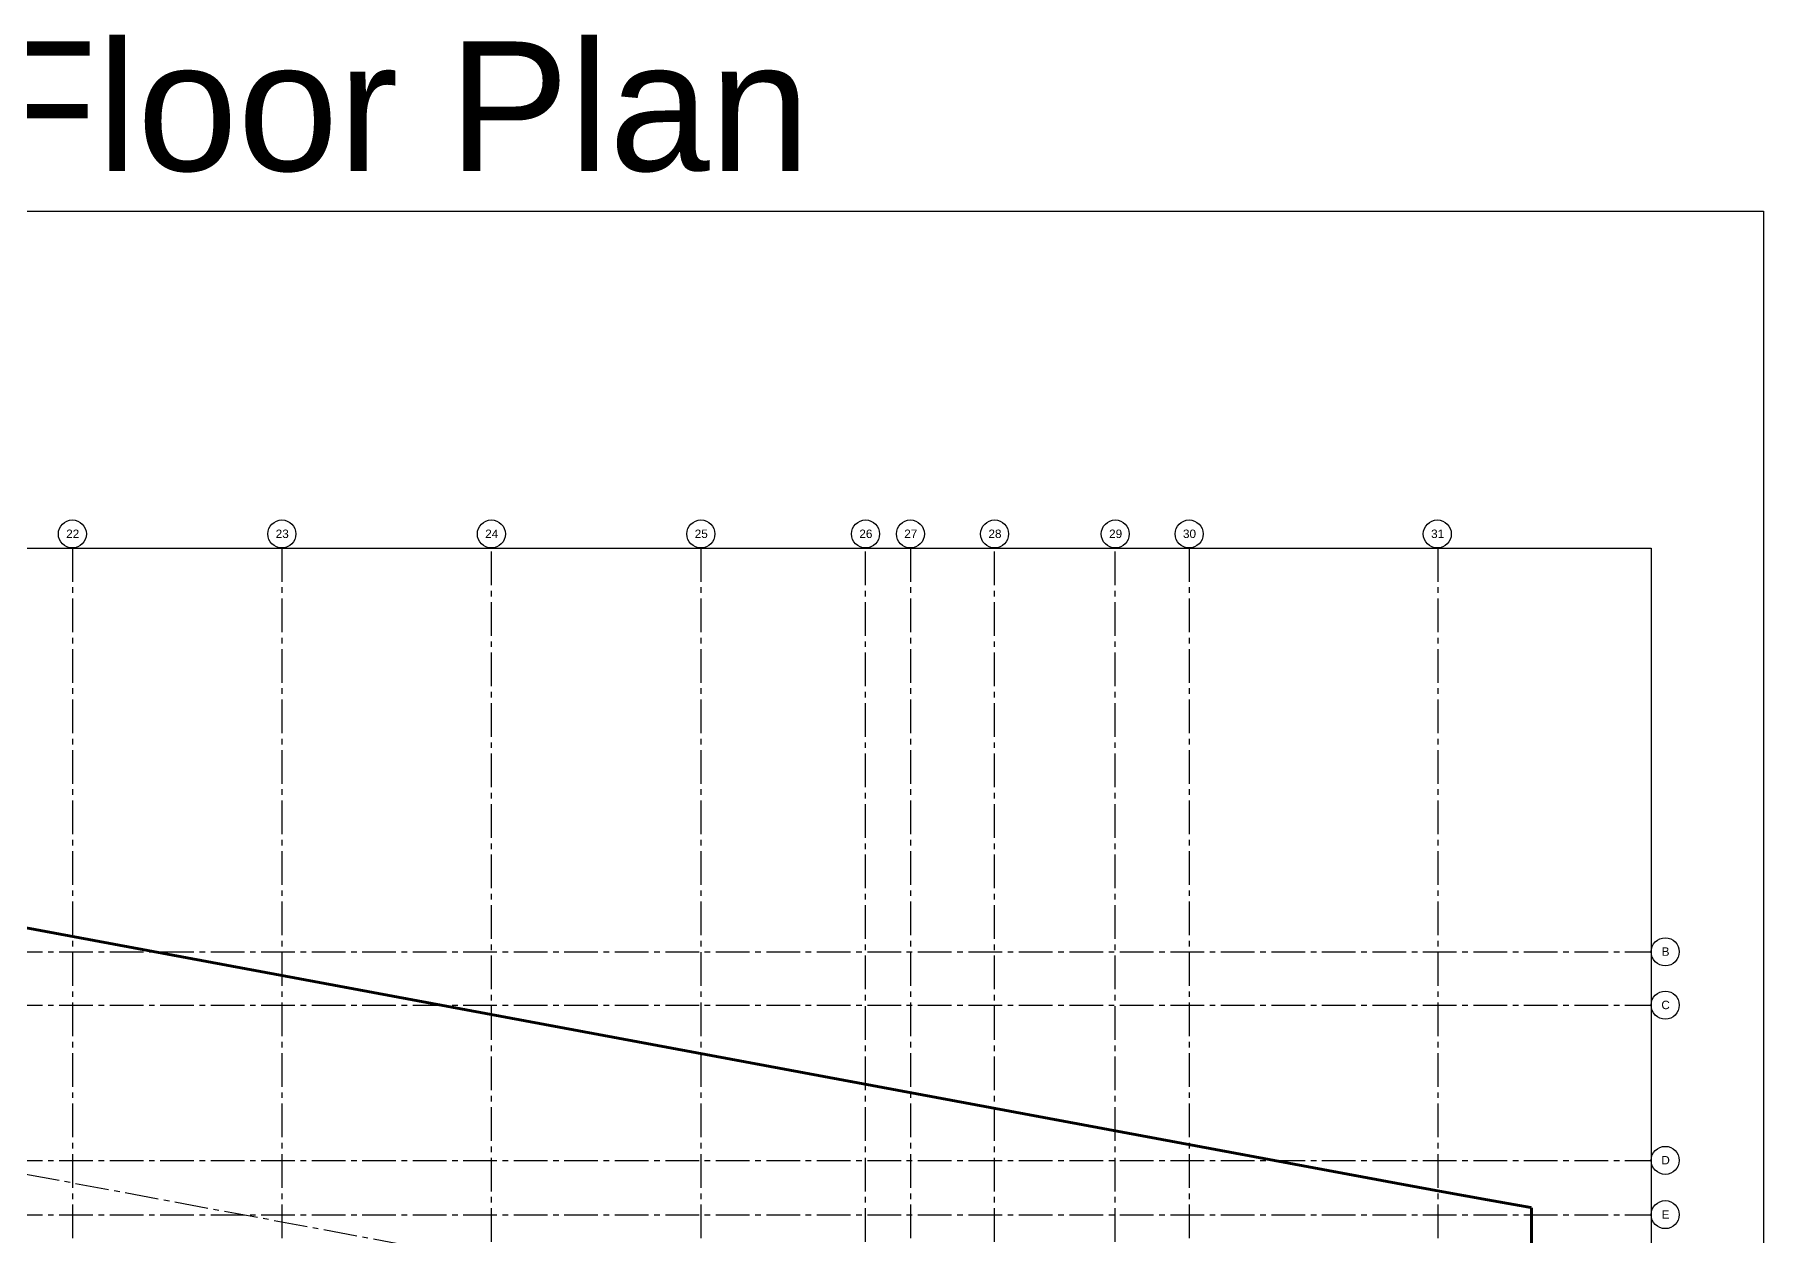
# Model space of a CAD drawing. Header units: inches. Extents: x 24000 to 28048, y 0 to 3165.
# Drawn here: x 26200 to 28048, y 1881 to 3165 of the extents above; entities that cross this region are included whole.
import ezdxf
from ezdxf.enums import TextEntityAlignment as Align

# ---------------------------------------------------------------- set-up
doc = ezdxf.new("R2010")
doc.units = ezdxf.units.IN
doc.header["$LTSCALE"] = 48
doc.header["$MEASUREMENT"] = 0
for name, pattern in [('CENTER2', [1.125, 0.75, -0.125, 0.125, -0.125]), ('HIDDEN', [0.375, 0.25, -0.125]), ('PHANTOM2', [1.25, 0.625, -0.125, 0.125, -0.125, 0.125, -0.125])]:
    doc.linetypes.add(name, pattern=pattern)
for name, color, linetype in [('_0_Objects', 8, 'Continuous'), ('A-Grid(3-32)', 8, 'CENTER2'), ('A-Site-Property', 8, 'PHANTOM2'), ('S-Grid-Iden', 8, 'Continuous')]:
    doc.layers.add(name, color=color, linetype=linetype)
doc.layers.add('A-ANNO-NPLT', color=8, linetype='Continuous', plot=False)
doc.styles.add('Arial_1', font='arial.ttf', dxfattribs={"height": 0.092206})
doc.styles.get("Standard").update_dxf_attribs({"font": 'arial.ttf'})

# ---------------------------------------------------------------- blocks, each defined once
blk = doc.blocks.new('Column Bubble')
blk.add_circle((-0.004, -0.002), 0.156)
blk.add_attdef('XX', text='', height=0.0938).set_placement((0, 0), align=Align.MIDDLE_CENTER)
blk = doc.blocks.new('4TH FLOOR - STRUCTURAL GRID')
at = {"layer": 'A-Grid(3-32)'}
for p, q in [((4224.5, -13426), (4224.5, -15409.8)), ((4448.5, -13426), (4448.5, -15409.8)), ((4672.5, -15409.8), (4672.5, -13426)), ((4896.5, -13426), (4896.5, -15409.8)), ((5072.5, -15409.8), (5072.5, -13426)), ((5120.5, -13426), (5120.5, -15409.8)), ((5210.5, -15409.8), (5210.5, -13426)), ((5339.5, -15409.8), (5339.5, -13426)), ((5418.5, -13426), (5418.5, -15409.8)), ((5684.5, -13426), (5684.5, -15409.8)), ((2104.5, -13709.5), (5912.5, -14419.2)), ((2104.5, -13857.8), (5912.5, -13857.8)), ((2104.5, -13914.8), (5912.5, -13914.8)), ((2104.5, -14080.8), (5912.5, -14080.8)), ((2104.5, -14138.8), (5912.5, -14138.8))]:
    blk.add_line(p, q, dxfattribs=at)
at = {"layer": 'S-Grid-Iden', "xscale": 96, "yscale": 96, "zscale": 96}
for p, values in [((4224.9, -13410.8), {'XX': '22'}), ((4448.9, -13410.8), {'XX': '23'}), ((4672.9, -13410.8), {'XX': '24'}), ((4896.9, -13410.8), {'XX': '25'}), ((5072.9, -13410.8), {'XX': '26'}), ((5120.9, -13410.8), {'XX': '27'}), ((5210.9, -13410.8), {'XX': '28'}), ((5339.9, -13410.8), {'XX': '29'}), ((5418.9, -13410.8), {'XX': '30'}), ((5684.2, -13410.8), {'XX': '31'}), ((5927.9, -13857.5), {'XX': 'B'}), ((5927.9, -13914.5), {'XX': 'C'}), ((5927.9, -14080.5), {'XX': 'D'}), ((5927.9, -14138.5), {'XX': 'E'})]:
    blk.add_blockref('Column Bubble', p, dxfattribs=at).add_auto_attribs(values)

msp = doc.modelspace()

# ---------------------------------------------------------------- linework, layer by layer
at = {"layer": 'A-ANNO-NPLT'}
for points in [[(24000, 0), (24000, 2976), (28048, 2976), (28048, 0)], [(24120, 360), (24120, 2616), (27928, 2616), (27928, 360)]]:
    msp.add_lwpolyline(points, close=True, dxfattribs=at)
at = {"layer": 'A-Site-Property', "const_width": 3}
msp.add_lwpolyline([(24860, 809.3, 0.000391), (24716, 809.1, 0.00127), (24248, 807.2), (24248, 1672.1), (24248, 2572), (27651.8, 1937.6, 0.002707), (27800, 1910.8), (27800, 809.3), (24860, 809.3)], format="xyb", dxfattribs=at)

# ---------------------------------------------------------------- block references
at = {"layer": '_0_Objects', "linetype": 'HIDDEN'}
msp.add_blockref('4TH FLOOR - STRUCTURAL GRID', (22015.5, 16042), dxfattribs=at)

# ---------------------------------------------------------------- texts
at = {"layer": 'A-ANNO-NPLT', "insert": (26024.9, 3087.4), "char_height": 138.301, "width": 3995.905, "attachment_point": 5, "style": 'Arial_1'}
msp.add_mtext('Fourth Level Floor Plan', dxfattribs=at)

doc.saveas('drawing.dxf')
